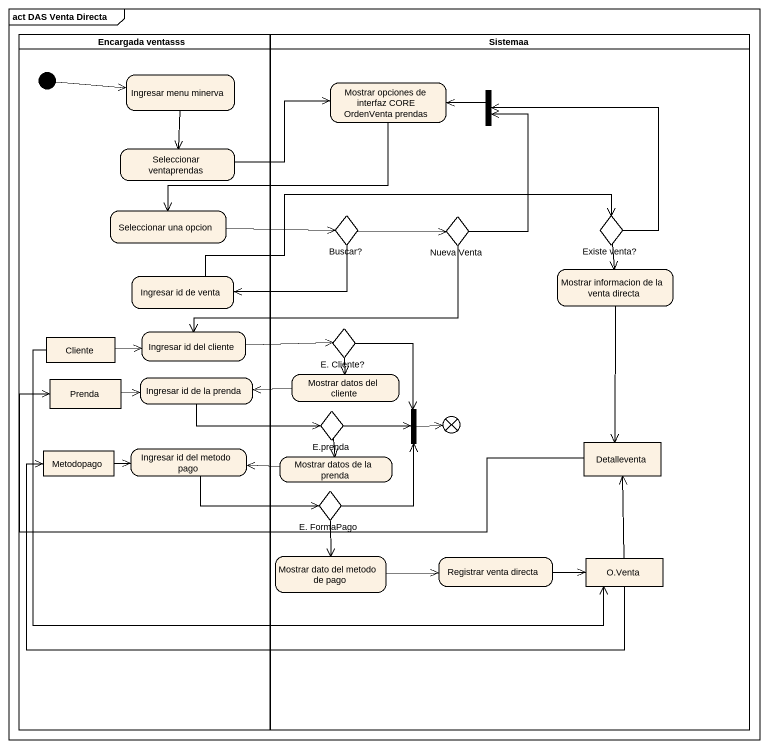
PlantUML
@startuml
mainframe act DAS Venta Directa
hide empty description
state "Encargada ventasss" as Encargada_ventasss <<partition>> {
  state "Ingresar menu minerva" as Ingresar_menu_minerva
  state "Seleccionar ventaprendas" as Seleccionar_ventaprendas
  state "Seleccionar una opcion" as Seleccionar_una_opcion
  state "Ingresar id de venta" as Ingresar_id_de_venta
  state Cliente <<object>>
  state "Ingresar id del cliente" as Ingresar_id_del_cliente
  state Prenda <<object>>
  state "Ingresar id de la prenda" as Ingresar_id_de_la_prenda
  state Metodopago <<object>>
  state "Ingresar id del metodo pago" as Ingresar_id_del_metodo_pago
  [*] -right-> Ingresar_menu_minerva
}
state Sistemaa <<partition>> {
  state "Mostrar opciones de interfaz CORE OrdenVenta prendas" as Mostrar_opciones_de
  state fork1 <<join>>
  state "Buscar?" as Buscar <<choice>>
  state "Nueva Venta" as Nueva_Venta <<choice>>
  state "Existe venta?" as Existe_venta <<choice>>
  state "Mostrar informacion de la venta directa" as Mostrar_informacion_de_la
  state "E. Cliente?" as E_Cliente <<choice>>
  state "Mostrar datos del cliente" as Mostrar_datos_del_cliente
  state "E.prenda" as E_prenda <<choice>>
  state fork2 <<join>>
  state flowfinal1 <<end>>
  state "Mostrar datos de la prenda" as Mostrar_datos_de_la_prenda
  state Detalleventa <<object>>
  state "E. FormaPago" as E_FormaPago <<choice>>
  state "Mostrar dato del metodo de pago" as Mostrar_dato_del_metodo_de
  state "Registrar venta directa" as Registrar_venta_directa
  state "O.Venta" as O_Venta <<object>>
}
Ingresar_menu_minerva --> Seleccionar_ventaprendas
Mostrar_opciones_de -left-> Seleccionar_una_opcion
fork1 -left-> Mostrar_opciones_de
Seleccionar_ventaprendas -right-> Mostrar_opciones_de
Seleccionar_una_opcion -right-> Buscar
Buscar -right-> Nueva_Venta
Buscar -left-> Ingresar_id_de_venta
Nueva_Venta -up-> fork1
Nueva_Venta -left-> Ingresar_id_del_cliente
Existe_venta -up-> fork1
Existe_venta --> Mostrar_informacion_de_la
Ingresar_id_de_venta -right-> Existe_venta
Mostrar_informacion_de_la --> Detalleventa
Cliente -right-> Ingresar_id_del_cliente
Cliente -right-> O_Venta
Ingresar_id_del_cliente -right-> E_Cliente
E_Cliente --> Mostrar_datos_del_cliente
E_Cliente --> fork2
Prenda -right-> Ingresar_id_de_la_prenda
Ingresar_id_de_la_prenda -right-> E_prenda
Mostrar_datos_del_cliente -left-> Ingresar_id_de_la_prenda
E_prenda -right-> fork2
E_prenda --> Mostrar_datos_de_la_prenda
fork2 -right-> flowfinal1
Metodopago -right-> Ingresar_id_del_metodo_pago
Ingresar_id_del_metodo_pago -right-> E_FormaPago
Mostrar_datos_de_la_prenda -left-> Ingresar_id_del_metodo_pago
Detalleventa -left-> Prenda
E_FormaPago -up-> fork2
E_FormaPago --> Mostrar_dato_del_metodo_de
Mostrar_dato_del_metodo_de -right-> Registrar_venta_directa
Registrar_venta_directa -right-> O_Venta
O_Venta -left-> Metodopago
O_Venta -up-> Detalleventa
@enduml
